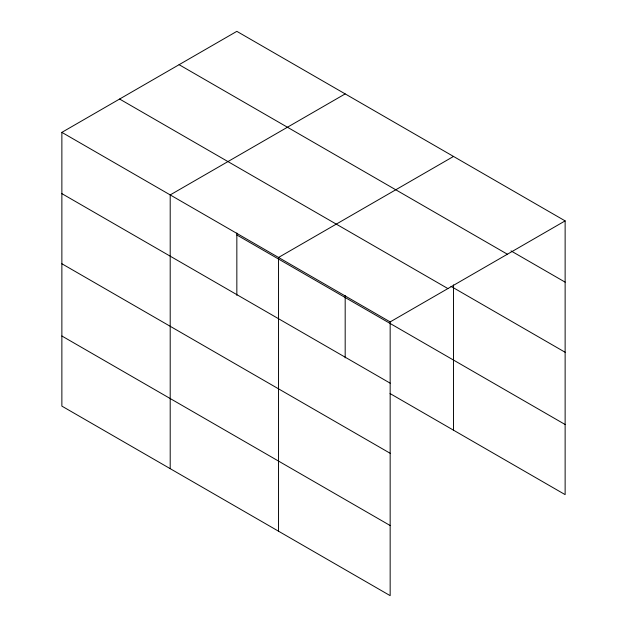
<?xml version="1.0" encoding="UTF-8"?>
<svg xmlns="http://www.w3.org/2000/svg" width="627" height="627" viewBox="0 0 627 627"><rect width="100%" height="100%" fill="white"/><g stroke="black" fill="none" stroke-linecap="round" stroke-linejoin="round"><path stroke-width="0.94" d="M390.159 453.282L390.159 321.91L61.869 132.368L61.869 406.116L390.159 595.65L390.159 453.282L61.869 263.748M390.033 393.537L565.131 494.632L565.131 220.884L236.841 31.35L61.869 132.368M345.179 93.901L170.199 194.919L170.199 468.659M453.517 156.444L278.537 257.462L278.537 531.21M390.159 321.91L565.131 220.884M511.013 250.902L565.131 282.142M179.103 64.691L507.392 254.225M450.978 286.359L565.131 352.264M119.608 99.035L447.897 288.569M236.841 234.968L565.131 424.51M61.869 193.625L390.159 383.168M61.869 335.994L390.159 525.528M453.517 284.901L453.517 430.185M345.179 295.568L345.179 357.899M236.841 233.017L236.841 295.356"/></g></svg>
